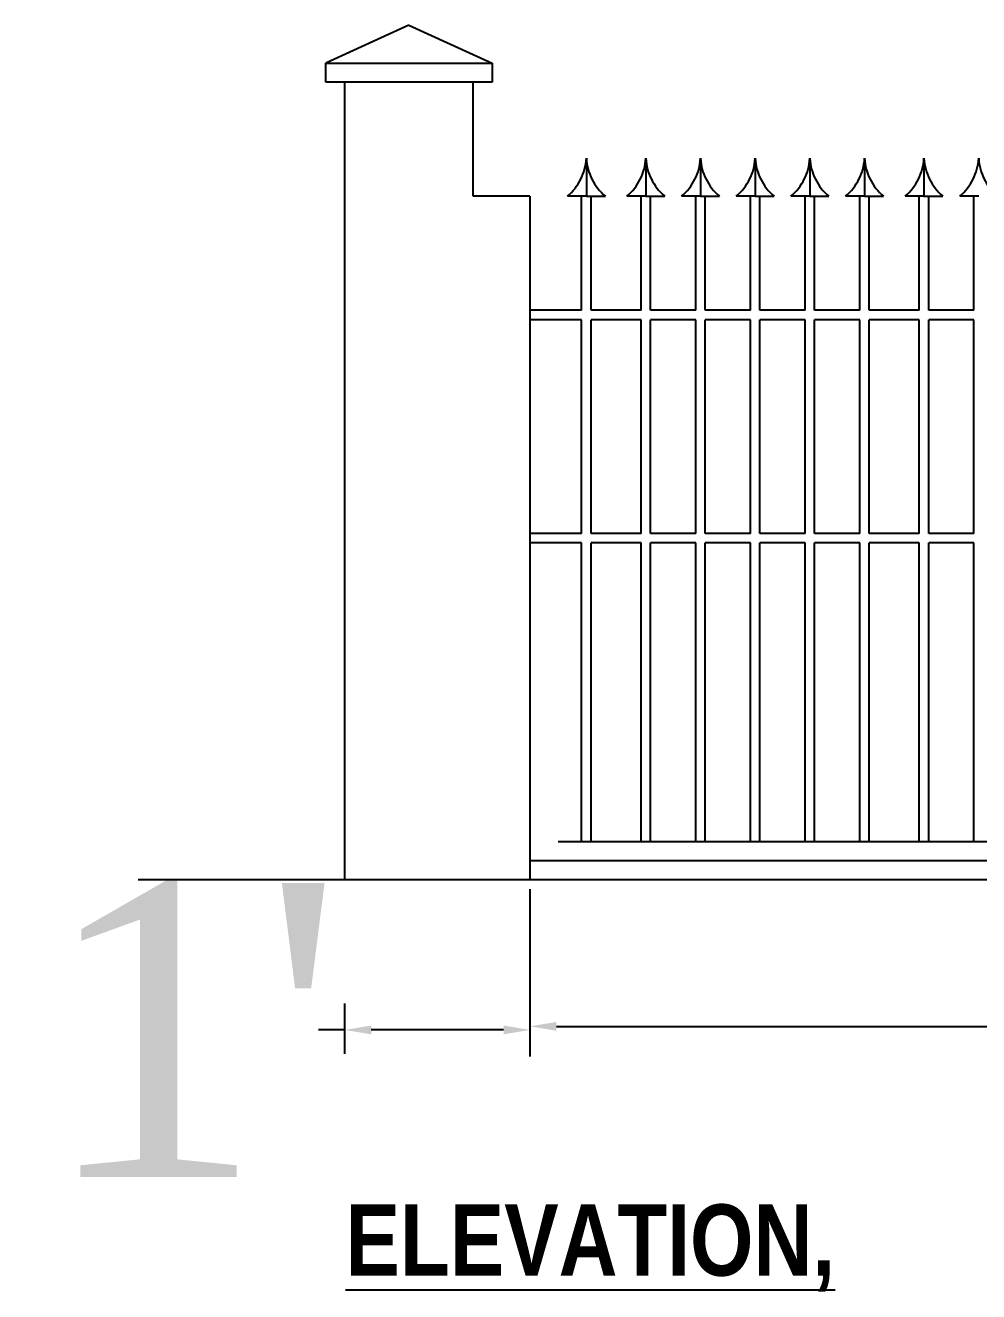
# Model space of a CAD drawing. Header units: metres. Extents: x 31037 to 31490, y -4422 to -3483.
# Drawn here: x 31262.13 to 31268.62, y -4221.62 to -4213 of the extents above; entities that cross this region are included whole.
import ezdxf

# ---------------------------------------------------------------- set-up
doc = ezdxf.new("R2010")
doc.units = ezdxf.units.M
doc.header["$LTSCALE"] = 30
doc.header["$MEASUREMENT"] = 0
doc.header["$PDMODE"] = 34
doc.linetypes.add('DASHED2', pattern=[0.375, 0.25, -0.125])
doc.layers.get('0').update_dxf_attribs({"color": 30, "lineweight": 40})
doc.layers.add('TEXT', color=11, linetype='Continuous', lineweight=30)
doc.layers.add('walls', color=20, linetype='Continuous', lineweight=30)
doc.layers.add('Thin Lines', color=135, linetype='DASHED2')
doc.styles.add('Arial', font='swisscbi.ttf')
doc.styles.get("Standard").update_dxf_attribs({"font": 'times.ttf', "height": 0.05})
doc.dimstyles.get("Standard").update_dxf_attribs({"dimtxt": 0.18, "dimasz": 0.18, "dimexe": 0.18, "dimexo": 0.0625, "dimgap": 0.09, "dimtad": 0, "dimtih": 1, "dimtoh": 1, "dimdec": 4, "dimzin": 0, "dimdsep": 46, "dimlunit": 4, "dimtxsty": 'Standard', "dimcen": 0.09, "dimadec": 0, "dimazin": 0, "dimtfac": 1, "dimtdec": 4, "dimtofl": 0, "dimtmove": 0, "dimatfit": 3, "dimfxl": 0, "dimtolj": 1, "dimtzin": 0, "dimarcsym": 0})

# ---------------------------------------------------------------- blocks, each defined once
blk = doc.blocks.new('*D86')
at = {"color": 0, "lineweight": -2}
for p, q in [((31265.5629, -4218.8782), (31265.5629, -4219.9918)), ((31281.0102, -4218.8782), (31281.0102, -4219.9918)), ((31265.7429, -4219.8118), (31271.5483, -4219.8118)), ((31280.8302, -4219.8118), (31275.0247, -4219.8118))]:
    blk.add_line(p, q, dxfattribs=at)
at = {"color": 0, "lineweight": 30}
for points in [[(31265.7429, -4219.7818), (31265.7429, -4219.8418), (31265.5629, -4219.8118)], [(31280.8302, -4219.7818), (31280.8302, -4219.8418), (31281.0102, -4219.8118)]]:
    blk.add_solid(points, dxfattribs=at)
at = {"layer": 'Defpoints', "color": 0, "lineweight": 30}
for p in [(31265.5629, -4218.8157), (31281.0102, -4218.8157), (31281.0102, -4219.8118)]:
    blk.add_point(p, dxfattribs=at)
at = {"color": 0, "lineweight": 25, "insert": (31273.2865, -4219.8118), "char_height": 2, "attachment_point": 5}
blk.add_mtext("\\A1;24'", dxfattribs=at)
blk = doc.blocks.new('*D74')
at = {"color": 0, "lineweight": -2}
for p, q in [((31265.5629, -4218.9023), (31265.5629, -4220.0163)), ((31264.3027, -4219.9995), (31264.3027, -4219.6563)), ((31264.3027, -4219.8363), (31264.1227, -4219.8363)), ((31265.3829, -4219.8363), (31264.4827, -4219.8363))]:
    blk.add_line(p, q, dxfattribs=at)
at = {"color": 0, "lineweight": 30}
for points in [[(31264.4827, -4219.8063), (31264.4827, -4219.8663), (31264.3027, -4219.8363)], [(31265.3829, -4219.8063), (31265.3829, -4219.8663), (31265.5629, -4219.8363)]]:
    blk.add_solid(points, dxfattribs=at)
at = {"layer": 'Defpoints', "color": 0, "lineweight": 30}
for p in [(31265.5629, -4218.8398), (31264.3027, -4219.8363), (31264.3027, -4220.062)]:
    blk.add_point(p, dxfattribs=at)
at = {"color": 0, "lineweight": 25, "insert": (31263.2641, -4219.8363), "char_height": 2, "attachment_point": 5}
blk.add_mtext("\\A1;1'", dxfattribs=at)
blk = doc.blocks.new('*D84')
at = {"color": 0, "lineweight": -2}
for p, q in [((31265.5629, -4218.9023), (31265.5629, -4220.0163)), ((31264.3027, -4219.9995), (31264.3027, -4219.6563)), ((31264.3027, -4219.8363), (31264.1227, -4219.8363)), ((31265.3829, -4219.8363), (31264.4827, -4219.8363))]:
    blk.add_line(p, q, dxfattribs=at)
at = {"color": 0, "lineweight": 30}
for points in [[(31264.4827, -4219.8063), (31264.4827, -4219.8663), (31264.3027, -4219.8363)], [(31265.3829, -4219.8063), (31265.3829, -4219.8663), (31265.5629, -4219.8363)]]:
    blk.add_solid(points, dxfattribs=at)
at = {"layer": 'Defpoints', "color": 0, "lineweight": 30}
for p in [(31265.5629, -4218.8398), (31264.3027, -4219.8363), (31264.3027, -4220.062)]:
    blk.add_point(p, dxfattribs=at)
at = {"color": 0, "lineweight": 25, "insert": (31263.2641, -4219.8363), "char_height": 2, "attachment_point": 5}
blk.add_mtext("\\A1;1'", dxfattribs=at)
blk = doc.blocks.new('*D79')
at = {"color": 0, "lineweight": -2}
for p, q in [((31265.5629, -4218.9023), (31265.5629, -4220.0163)), ((31264.3027, -4219.9995), (31264.3027, -4219.6563)), ((31264.3027, -4219.8363), (31264.1227, -4219.8363)), ((31265.3829, -4219.8363), (31264.4827, -4219.8363))]:
    blk.add_line(p, q, dxfattribs=at)
at = {"color": 0, "lineweight": 30}
for points in [[(31264.4827, -4219.8063), (31264.4827, -4219.8663), (31264.3027, -4219.8363)], [(31265.3829, -4219.8063), (31265.3829, -4219.8663), (31265.5629, -4219.8363)]]:
    blk.add_solid(points, dxfattribs=at)
at = {"layer": 'Defpoints', "color": 0, "lineweight": 30}
for p in [(31265.5629, -4218.8398), (31264.3027, -4219.8363), (31264.3027, -4220.062)]:
    blk.add_point(p, dxfattribs=at)
at = {"color": 0, "lineweight": 25, "insert": (31263.2641, -4219.8363), "char_height": 2, "attachment_point": 5}
blk.add_mtext("\\A1;1'", dxfattribs=at)
blk = doc.blocks.new('*D80')
at = {"color": 0, "lineweight": -2}
for p, q in [((31265.5629, -4218.9023), (31265.5629, -4220.0163)), ((31264.3027, -4219.9995), (31264.3027, -4219.6563)), ((31264.3027, -4219.8363), (31264.1227, -4219.8363)), ((31265.3829, -4219.8363), (31264.4827, -4219.8363))]:
    blk.add_line(p, q, dxfattribs=at)
at = {"color": 0, "lineweight": 30}
for points in [[(31264.4827, -4219.8063), (31264.4827, -4219.8663), (31264.3027, -4219.8363)], [(31265.3829, -4219.8063), (31265.3829, -4219.8663), (31265.5629, -4219.8363)]]:
    blk.add_solid(points, dxfattribs=at)
at = {"layer": 'Defpoints', "color": 0, "lineweight": 30}
for p in [(31265.5629, -4218.8398), (31264.3027, -4219.8363), (31264.3027, -4220.062)]:
    blk.add_point(p, dxfattribs=at)
at = {"color": 0, "lineweight": 25, "insert": (31263.2641, -4219.8363), "char_height": 2, "attachment_point": 5}
blk.add_mtext("\\A1;1'", dxfattribs=at)

msp = doc.modelspace()

# ---------------------------------------------------------------- linework, layer by layer
at = {"layer": 'Thin Lines', "color": 0, "lineweight": 25}
for p, q in [((31265.94672, -4213.90422), (31265.94672, -4214.16272)), ((31265.94672, -4213.90422), (31265.94672, -4214.16272)), ((31265.94672, -4213.90422), (31265.94672, -4214.16272)), ((31265.94672, -4213.90422), (31265.94672, -4214.16272)), ((31266.35127, -4213.90422), (31266.35127, -4214.16272)), ((31266.35127, -4213.90422), (31266.35127, -4214.16272)), ((31266.35127, -4213.90422), (31266.35127, -4214.16272)), ((31266.35127, -4213.90422), (31266.35127, -4214.16272)), ((31266.72351, -4213.90422), (31266.72351, -4214.16272)), ((31266.72351, -4213.90422), (31266.72351, -4214.16272)), ((31266.72351, -4213.90422), (31266.72351, -4214.16272)), ((31266.72351, -4213.90422), (31266.72351, -4214.16272)), ((31267.09575, -4213.90422), (31267.09575, -4214.16272)), ((31267.09575, -4213.90422), (31267.09575, -4214.16272)), ((31267.09575, -4213.90422), (31267.09575, -4214.16272)), ((31267.09575, -4213.90422), (31267.09575, -4214.16272)), ((31267.46799, -4213.90422), (31267.46799, -4214.16272)), ((31267.46799, -4213.90422), (31267.46799, -4214.16272)), ((31267.46799, -4213.90422), (31267.46799, -4214.16272)), ((31267.46799, -4213.90422), (31267.46799, -4214.16272)), ((31267.84022, -4213.90422), (31267.84022, -4214.16272)), ((31267.84022, -4213.90422), (31267.84022, -4214.16272)), ((31267.84022, -4213.90422), (31267.84022, -4214.16272)), ((31267.84022, -4213.90422), (31267.84022, -4214.16272)), ((31268.24477, -4213.90422), (31268.24477, -4214.16272)), ((31268.24477, -4213.90422), (31268.24477, -4214.16272)), ((31268.24477, -4213.90422), (31268.24477, -4214.16272)), ((31268.24477, -4213.90422), (31268.24477, -4214.16272)), ((31265.94672, -4214.16272), (31265.81747, -4214.16272)), ((31265.94672, -4214.16272), (31265.81747, -4214.16272)), ((31265.94672, -4214.16272), (31265.81747, -4214.16272)), ((31265.94672, -4214.16272), (31265.81747, -4214.16272)), ((31265.91441, -4214.93821), (31265.91441, -4214.16272)), ((31265.91441, -4214.93821), (31265.91441, -4214.16272)), ((31265.91441, -4214.93821), (31265.91441, -4214.16272)), ((31265.91441, -4214.93821), (31265.91441, -4214.16272)), ((31265.94672, -4214.16272), (31266.07597, -4214.16272)), ((31265.94672, -4214.16272), (31266.07597, -4214.16272)), ((31265.94672, -4214.16272), (31266.07597, -4214.16272)), ((31265.94672, -4214.16272), (31266.07597, -4214.16272)), ((31265.97904, -4214.93821), (31265.97904, -4214.16272)), ((31265.97904, -4214.93821), (31265.97904, -4214.16272)), ((31265.97904, -4214.93821), (31265.97904, -4214.16272)), ((31265.97904, -4214.93821), (31265.97904, -4214.16272)), ((31266.35127, -4214.16272), (31266.22202, -4214.16272)), ((31266.35127, -4214.16272), (31266.22202, -4214.16272)), ((31266.35127, -4214.16272), (31266.22202, -4214.16272)), ((31266.35127, -4214.16272), (31266.22202, -4214.16272)), ((31266.31896, -4214.93821), (31266.31896, -4214.16272)), ((31266.31896, -4214.93821), (31266.31896, -4214.16272)), ((31266.31896, -4214.93821), (31266.31896, -4214.16272)), ((31266.31896, -4214.93821), (31266.31896, -4214.16272)), ((31266.35127, -4214.16272), (31266.48052, -4214.16272)), ((31266.35127, -4214.16272), (31266.48052, -4214.16272)), ((31266.35127, -4214.16272), (31266.48052, -4214.16272)), ((31266.35127, -4214.16272), (31266.48052, -4214.16272)), ((31266.38359, -4214.93821), (31266.38359, -4214.16272)), ((31266.38359, -4214.93821), (31266.38359, -4214.16272)), ((31266.38359, -4214.93821), (31266.38359, -4214.16272)), ((31266.38359, -4214.93821), (31266.38359, -4214.16272)), ((31266.72351, -4214.16272), (31266.59426, -4214.16272)), ((31266.72351, -4214.16272), (31266.59426, -4214.16272)), ((31266.72351, -4214.16272), (31266.59426, -4214.16272)), ((31266.72351, -4214.16272), (31266.59426, -4214.16272)), ((31266.6912, -4214.93821), (31266.6912, -4214.16272)), ((31266.6912, -4214.93821), (31266.6912, -4214.16272)), ((31266.6912, -4214.93821), (31266.6912, -4214.16272)), ((31266.6912, -4214.93821), (31266.6912, -4214.16272)), ((31266.72351, -4214.16272), (31266.85276, -4214.16272)), ((31266.72351, -4214.16272), (31266.85276, -4214.16272)), ((31266.72351, -4214.16272), (31266.85276, -4214.16272)), ((31266.72351, -4214.16272), (31266.85276, -4214.16272)), ((31266.75582, -4214.93821), (31266.75582, -4214.16272)), ((31266.75582, -4214.93821), (31266.75582, -4214.16272)), ((31266.75582, -4214.93821), (31266.75582, -4214.16272)), ((31266.75582, -4214.93821), (31266.75582, -4214.16272)), ((31267.09575, -4214.16272), (31266.9665, -4214.16272)), ((31267.09575, -4214.16272), (31266.9665, -4214.16272)), ((31267.09575, -4214.16272), (31266.9665, -4214.16272)), ((31267.09575, -4214.16272), (31266.9665, -4214.16272)), ((31267.06344, -4214.93821), (31267.06344, -4214.16272)), ((31267.06344, -4214.93821), (31267.06344, -4214.16272)), ((31267.06344, -4214.93821), (31267.06344, -4214.16272)), ((31267.06344, -4214.93821), (31267.06344, -4214.16272)), ((31267.09575, -4214.16272), (31267.225, -4214.16272)), ((31267.09575, -4214.16272), (31267.225, -4214.16272)), ((31267.09575, -4214.16272), (31267.225, -4214.16272)), ((31267.09575, -4214.16272), (31267.225, -4214.16272)), ((31267.12806, -4214.93821), (31267.12806, -4214.16272)), ((31267.12806, -4214.93821), (31267.12806, -4214.16272)), ((31267.12806, -4214.93821), (31267.12806, -4214.16272)), ((31267.12806, -4214.93821), (31267.12806, -4214.16272)), ((31267.46799, -4214.16272), (31267.33874, -4214.16272)), ((31267.46799, -4214.16272), (31267.33874, -4214.16272)), ((31267.46799, -4214.16272), (31267.33874, -4214.16272)), ((31267.46799, -4214.16272), (31267.33874, -4214.16272)), ((31267.43567, -4214.93821), (31267.43567, -4214.16272)), ((31267.43567, -4214.93821), (31267.43567, -4214.16272)), ((31267.43567, -4214.93821), (31267.43567, -4214.16272)), ((31267.43567, -4214.93821), (31267.43567, -4214.16272)), ((31267.46799, -4214.16272), (31267.59723, -4214.16272)), ((31267.46799, -4214.16272), (31267.59723, -4214.16272)), ((31267.46799, -4214.16272), (31267.59723, -4214.16272)), ((31267.46799, -4214.16272), (31267.59723, -4214.16272)), ((31267.5003, -4214.93821), (31267.5003, -4214.16272)), ((31267.5003, -4214.93821), (31267.5003, -4214.16272)), ((31267.5003, -4214.93821), (31267.5003, -4214.16272)), ((31267.5003, -4214.93821), (31267.5003, -4214.16272)), ((31267.84022, -4214.16272), (31267.71097, -4214.16272)), ((31267.84022, -4214.16272), (31267.71097, -4214.16272)), ((31267.84022, -4214.16272), (31267.71097, -4214.16272)), ((31267.84022, -4214.16272), (31267.71097, -4214.16272)), ((31267.80791, -4214.93821), (31267.80791, -4214.16272)), ((31267.80791, -4214.93821), (31267.80791, -4214.16272)), ((31267.80791, -4214.93821), (31267.80791, -4214.16272)), ((31267.80791, -4214.93821), (31267.80791, -4214.16272)), ((31267.84022, -4214.16272), (31267.96947, -4214.16272)), ((31267.84022, -4214.16272), (31267.96947, -4214.16272)), ((31267.84022, -4214.16272), (31267.96947, -4214.16272)), ((31267.84022, -4214.16272), (31267.96947, -4214.16272)), ((31267.87254, -4214.93821), (31267.87254, -4214.16272)), ((31267.87254, -4214.93821), (31267.87254, -4214.16272)), ((31267.87254, -4214.93821), (31267.87254, -4214.16272)), ((31267.87254, -4214.93821), (31267.87254, -4214.16272)), ((31268.24477, -4214.16272), (31268.11552, -4214.16272)), ((31268.24477, -4214.16272), (31268.11552, -4214.16272)), ((31268.24477, -4214.16272), (31268.11552, -4214.16272)), ((31268.24477, -4214.16272), (31268.11552, -4214.16272)), ((31268.21246, -4214.93821), (31268.21246, -4214.16272)), ((31268.21246, -4214.93821), (31268.21246, -4214.16272)), ((31268.21246, -4214.93821), (31268.21246, -4214.16272)), ((31268.21246, -4214.93821), (31268.21246, -4214.16272)), ((31268.24477, -4214.16272), (31268.37402, -4214.16272)), ((31268.24477, -4214.16272), (31268.37402, -4214.16272)), ((31268.24477, -4214.16272), (31268.37402, -4214.16272)), ((31268.24477, -4214.16272), (31268.37402, -4214.16272)), ((31268.27708, -4214.93821), (31268.27708, -4214.16272)), ((31268.27708, -4214.93821), (31268.27708, -4214.16272)), ((31268.27708, -4214.93821), (31268.27708, -4214.16272)), ((31268.27708, -4214.93821), (31268.27708, -4214.16272)), ((31268.61701, -4214.16272), (31268.48776, -4214.16272)), ((31268.61701, -4214.16272), (31268.48776, -4214.16272)), ((31268.61701, -4214.16272), (31268.48776, -4214.16272)), ((31268.61701, -4214.16272), (31268.48776, -4214.16272)), ((31268.5847, -4214.93821), (31268.5847, -4214.16272)), ((31268.5847, -4214.93821), (31268.5847, -4214.16272)), ((31268.5847, -4214.93821), (31268.5847, -4214.16272)), ((31268.5847, -4214.93821), (31268.5847, -4214.16272)), ((31265.91441, -4214.93821), (31265.56932, -4214.93821)), ((31265.91441, -4214.93821), (31265.56932, -4214.93821)), ((31265.91441, -4214.93821), (31265.56932, -4214.93821)), ((31265.91441, -4214.93821), (31265.56932, -4214.93821)), ((31265.91441, -4215.00284), (31265.56932, -4215.00284)), ((31265.91441, -4215.00284), (31265.56932, -4215.00284)), ((31265.91441, -4215.00284), (31265.56932, -4215.00284)), ((31265.91441, -4215.00284), (31265.56932, -4215.00284)), ((31265.91441, -4214.93821), (31265.63911, -4214.93821)), ((31265.91441, -4214.93821), (31265.63911, -4214.93821)), ((31265.91441, -4214.93821), (31265.63911, -4214.93821)), ((31265.91441, -4214.93821), (31265.63911, -4214.93821)), ((31265.91441, -4215.00284), (31265.63911, -4215.00284)), ((31265.91441, -4215.00284), (31265.63911, -4215.00284)), ((31265.91441, -4215.00284), (31265.63911, -4215.00284)), ((31265.91441, -4215.00284), (31265.63911, -4215.00284)), ((31265.91441, -4216.45689), (31265.91441, -4215.00284)), ((31265.91441, -4216.45689), (31265.91441, -4215.00284)), ((31265.91441, -4216.45689), (31265.91441, -4215.00284)), ((31265.91441, -4216.45689), (31265.91441, -4215.00284)), ((31266.31896, -4214.93821), (31265.97904, -4214.93821)), ((31266.31896, -4214.93821), (31265.97904, -4214.93821)), ((31266.31896, -4214.93821), (31265.97904, -4214.93821)), ((31266.31896, -4214.93821), (31265.97904, -4214.93821)), ((31266.31896, -4215.00284), (31265.97904, -4215.00284)), ((31265.97904, -4216.45689), (31265.97904, -4215.00284)), ((31266.31896, -4215.00284), (31265.97904, -4215.00284)), ((31265.97904, -4216.45689), (31265.97904, -4215.00284)), ((31266.31896, -4215.00284), (31265.97904, -4215.00284)), ((31265.97904, -4216.45689), (31265.97904, -4215.00284)), ((31266.31896, -4215.00284), (31265.97904, -4215.00284)), ((31265.97904, -4216.45689), (31265.97904, -4215.00284)), ((31266.31896, -4214.93821), (31266.01135, -4214.93821)), ((31266.31896, -4214.93821), (31266.01135, -4214.93821)), ((31266.31896, -4214.93821), (31266.01135, -4214.93821)), ((31266.31896, -4214.93821), (31266.01135, -4214.93821)), ((31266.31896, -4215.00284), (31266.01135, -4215.00284)), ((31266.31896, -4215.00284), (31266.01135, -4215.00284)), ((31266.31896, -4215.00284), (31266.01135, -4215.00284)), ((31266.31896, -4215.00284), (31266.01135, -4215.00284)), ((31266.31896, -4216.45689), (31266.31896, -4215.00284)), ((31266.31896, -4216.45689), (31266.31896, -4215.00284)), ((31266.31896, -4216.45689), (31266.31896, -4215.00284)), ((31266.31896, -4216.45689), (31266.31896, -4215.00284)), ((31266.6912, -4214.93821), (31266.38359, -4214.93821)), ((31266.6912, -4214.93821), (31266.38359, -4214.93821)), ((31266.6912, -4214.93821), (31266.38359, -4214.93821)), ((31266.6912, -4214.93821), (31266.38359, -4214.93821)), ((31266.6912, -4215.00284), (31266.38359, -4215.00284)), ((31266.38359, -4216.45689), (31266.38359, -4215.00284)), ((31266.6912, -4215.00284), (31266.38359, -4215.00284)), ((31266.38359, -4216.45689), (31266.38359, -4215.00284)), ((31266.6912, -4215.00284), (31266.38359, -4215.00284)), ((31266.38359, -4216.45689), (31266.38359, -4215.00284)), ((31266.6912, -4215.00284), (31266.38359, -4215.00284)), ((31266.38359, -4216.45689), (31266.38359, -4215.00284)), ((31266.6912, -4216.45689), (31266.6912, -4215.00284)), ((31266.6912, -4216.45689), (31266.6912, -4215.00284)), ((31266.6912, -4216.45689), (31266.6912, -4215.00284)), ((31266.6912, -4216.45689), (31266.6912, -4215.00284)), ((31267.06344, -4214.93821), (31266.75582, -4214.93821)), ((31267.06344, -4214.93821), (31266.75582, -4214.93821)), ((31267.06344, -4214.93821), (31266.75582, -4214.93821)), ((31267.06344, -4214.93821), (31266.75582, -4214.93821)), ((31267.06344, -4214.93821), (31266.75582, -4214.93821)), ((31267.06344, -4214.93821), (31266.75582, -4214.93821)), ((31267.06344, -4214.93821), (31266.75582, -4214.93821)), ((31267.06344, -4214.93821), (31266.75582, -4214.93821)), ((31267.06344, -4215.00284), (31266.75582, -4215.00284)), ((31266.75582, -4216.45689), (31266.75582, -4215.00284)), ((31267.06344, -4215.00284), (31266.75582, -4215.00284)), ((31267.06344, -4215.00284), (31266.75582, -4215.00284)), ((31266.75582, -4216.45689), (31266.75582, -4215.00284)), ((31267.06344, -4215.00284), (31266.75582, -4215.00284)), ((31267.06344, -4215.00284), (31266.75582, -4215.00284)), ((31266.75582, -4216.45689), (31266.75582, -4215.00284)), ((31267.06344, -4215.00284), (31266.75582, -4215.00284)), ((31267.06344, -4215.00284), (31266.75582, -4215.00284)), ((31266.75582, -4216.45689), (31266.75582, -4215.00284)), ((31267.06344, -4215.00284), (31266.75582, -4215.00284)), ((31267.06344, -4216.45689), (31267.06344, -4215.00284)), ((31267.06344, -4216.45689), (31267.06344, -4215.00284)), ((31267.06344, -4216.45689), (31267.06344, -4215.00284)), ((31267.06344, -4216.45689), (31267.06344, -4215.00284)), ((31267.43567, -4214.93821), (31267.12806, -4214.93821)), ((31267.43567, -4214.93821), (31267.12806, -4214.93821)), ((31267.43567, -4214.93821), (31267.12806, -4214.93821)), ((31267.43567, -4214.93821), (31267.12806, -4214.93821)), ((31267.43567, -4214.93821), (31267.12806, -4214.93821)), ((31267.43567, -4214.93821), (31267.12806, -4214.93821)), ((31267.43567, -4214.93821), (31267.12806, -4214.93821)), ((31267.43567, -4214.93821), (31267.12806, -4214.93821)), ((31267.43567, -4215.00284), (31267.12806, -4215.00284)), ((31267.12806, -4216.45689), (31267.12806, -4215.00284)), ((31267.43567, -4215.00284), (31267.12806, -4215.00284)), ((31267.43567, -4215.00284), (31267.12806, -4215.00284)), ((31267.12806, -4216.45689), (31267.12806, -4215.00284)), ((31267.43567, -4215.00284), (31267.12806, -4215.00284)), ((31267.43567, -4215.00284), (31267.12806, -4215.00284)), ((31267.12806, -4216.45689), (31267.12806, -4215.00284)), ((31267.43567, -4215.00284), (31267.12806, -4215.00284)), ((31267.43567, -4215.00284), (31267.12806, -4215.00284)), ((31267.12806, -4216.45689), (31267.12806, -4215.00284)), ((31267.43567, -4215.00284), (31267.12806, -4215.00284)), ((31267.43567, -4216.45689), (31267.43567, -4215.00284)), ((31267.43567, -4216.45689), (31267.43567, -4215.00284)), ((31267.43567, -4216.45689), (31267.43567, -4215.00284)), ((31267.43567, -4216.45689), (31267.43567, -4215.00284)), ((31267.80791, -4214.93821), (31267.5003, -4214.93821)), ((31267.80791, -4214.93821), (31267.5003, -4214.93821)), ((31267.80791, -4214.93821), (31267.5003, -4214.93821)), ((31267.80791, -4214.93821), (31267.5003, -4214.93821)), ((31267.80791, -4215.00284), (31267.5003, -4215.00284)), ((31267.5003, -4216.45689), (31267.5003, -4215.00284)), ((31267.80791, -4215.00284), (31267.5003, -4215.00284)), ((31267.5003, -4216.45689), (31267.5003, -4215.00284)), ((31267.80791, -4215.00284), (31267.5003, -4215.00284)), ((31267.5003, -4216.45689), (31267.5003, -4215.00284)), ((31267.80791, -4215.00284), (31267.5003, -4215.00284)), ((31267.5003, -4216.45689), (31267.5003, -4215.00284)), ((31267.80791, -4214.93821), (31267.53261, -4214.93821)), ((31267.80791, -4214.93821), (31267.53261, -4214.93821)), ((31267.80791, -4214.93821), (31267.53261, -4214.93821)), ((31267.80791, -4214.93821), (31267.53261, -4214.93821)), ((31267.80791, -4215.00284), (31267.53261, -4215.00284)), ((31267.80791, -4215.00284), (31267.53261, -4215.00284)), ((31267.80791, -4215.00284), (31267.53261, -4215.00284)), ((31267.80791, -4215.00284), (31267.53261, -4215.00284)), ((31267.80791, -4216.45689), (31267.80791, -4215.00284)), ((31267.80791, -4216.45689), (31267.80791, -4215.00284)), ((31267.80791, -4216.45689), (31267.80791, -4215.00284)), ((31267.80791, -4216.45689), (31267.80791, -4215.00284)), ((31268.21246, -4214.93821), (31267.87254, -4214.93821)), ((31268.21246, -4214.93821), (31267.87254, -4214.93821)), ((31268.21246, -4214.93821), (31267.87254, -4214.93821)), ((31268.21246, -4214.93821), (31267.87254, -4214.93821)), ((31268.21246, -4215.00284), (31267.87254, -4215.00284)), ((31267.87254, -4216.45689), (31267.87254, -4215.00284)), ((31268.21246, -4215.00284), (31267.87254, -4215.00284)), ((31267.87254, -4216.45689), (31267.87254, -4215.00284)), ((31268.21246, -4215.00284), (31267.87254, -4215.00284)), ((31267.87254, -4216.45689), (31267.87254, -4215.00284)), ((31268.21246, -4215.00284), (31267.87254, -4215.00284)), ((31267.87254, -4216.45689), (31267.87254, -4215.00284)), ((31268.21246, -4214.93821), (31267.90485, -4214.93821)), ((31268.21246, -4214.93821), (31267.90485, -4214.93821)), ((31268.21246, -4214.93821), (31267.90485, -4214.93821)), ((31268.21246, -4214.93821), (31267.90485, -4214.93821)), ((31268.21246, -4215.00284), (31267.90485, -4215.00284)), ((31268.21246, -4215.00284), (31267.90485, -4215.00284)), ((31268.21246, -4215.00284), (31267.90485, -4215.00284)), ((31268.21246, -4215.00284), (31267.90485, -4215.00284)), ((31268.21246, -4216.45689), (31268.21246, -4215.00284)), ((31268.21246, -4216.45689), (31268.21246, -4215.00284)), ((31268.21246, -4216.45689), (31268.21246, -4215.00284)), ((31268.21246, -4216.45689), (31268.21246, -4215.00284)), ((31268.5847, -4214.93821), (31268.27708, -4214.93821)), ((31268.5847, -4214.93821), (31268.27708, -4214.93821)), ((31268.5847, -4214.93821), (31268.27708, -4214.93821)), ((31268.5847, -4214.93821), (31268.27708, -4214.93821)), ((31268.5847, -4215.00284), (31268.27708, -4215.00284)), ((31268.27708, -4216.45689), (31268.27708, -4215.00284)), ((31268.5847, -4215.00284), (31268.27708, -4215.00284)), ((31268.27708, -4216.45689), (31268.27708, -4215.00284)), ((31268.5847, -4215.00284), (31268.27708, -4215.00284)), ((31268.27708, -4216.45689), (31268.27708, -4215.00284)), ((31268.5847, -4215.00284), (31268.27708, -4215.00284)), ((31268.27708, -4216.45689), (31268.27708, -4215.00284)), ((31268.5847, -4216.45689), (31268.5847, -4215.00284)), ((31268.5847, -4216.45689), (31268.5847, -4215.00284)), ((31268.5847, -4216.45689), (31268.5847, -4215.00284)), ((31268.5847, -4216.45689), (31268.5847, -4215.00284)), ((31265.91441, -4216.45689), (31265.56932, -4216.45689)), ((31265.91441, -4216.45689), (31265.56932, -4216.45689)), ((31265.91441, -4216.45689), (31265.56932, -4216.45689)), ((31265.91441, -4216.45689), (31265.56932, -4216.45689)), ((31265.91441, -4216.45689), (31265.63911, -4216.45689)), ((31265.91441, -4216.45689), (31265.63911, -4216.45689)), ((31265.91441, -4216.45689), (31265.63911, -4216.45689)), ((31265.91441, -4216.45689), (31265.63911, -4216.45689)), ((31266.31896, -4216.45689), (31265.97904, -4216.45689)), ((31266.31896, -4216.45689), (31265.97904, -4216.45689)), ((31266.31896, -4216.45689), (31265.97904, -4216.45689)), ((31266.31896, -4216.45689), (31265.97904, -4216.45689)), ((31266.31896, -4216.45689), (31266.01135, -4216.45689)), ((31266.31896, -4216.45689), (31266.01135, -4216.45689)), ((31266.31896, -4216.45689), (31266.01135, -4216.45689)), ((31266.31896, -4216.45689), (31266.01135, -4216.45689)), ((31266.6912, -4216.45689), (31266.38359, -4216.45689)), ((31266.6912, -4216.45689), (31266.38359, -4216.45689)), ((31266.6912, -4216.45689), (31266.38359, -4216.45689)), ((31266.6912, -4216.45689), (31266.38359, -4216.45689)), ((31267.06344, -4216.45689), (31266.75582, -4216.45689)), ((31267.06344, -4216.45689), (31266.75582, -4216.45689)), ((31267.06344, -4216.45689), (31266.75582, -4216.45689)), ((31267.06344, -4216.45689), (31266.75582, -4216.45689)), ((31267.06344, -4216.45689), (31266.75582, -4216.45689)), ((31267.06344, -4216.45689), (31266.75582, -4216.45689)), ((31267.06344, -4216.45689), (31266.75582, -4216.45689)), ((31267.06344, -4216.45689), (31266.75582, -4216.45689)), ((31267.43567, -4216.45689), (31267.12806, -4216.45689)), ((31267.43567, -4216.45689), (31267.12806, -4216.45689)), ((31267.43567, -4216.45689), (31267.12806, -4216.45689)), ((31267.43567, -4216.45689), (31267.12806, -4216.45689)), ((31267.43567, -4216.45689), (31267.12806, -4216.45689)), ((31267.43567, -4216.45689), (31267.12806, -4216.45689)), ((31267.43567, -4216.45689), (31267.12806, -4216.45689)), ((31267.43567, -4216.45689), (31267.12806, -4216.45689)), ((31267.80791, -4216.45689), (31267.5003, -4216.45689)), ((31267.80791, -4216.45689), (31267.5003, -4216.45689)), ((31267.80791, -4216.45689), (31267.5003, -4216.45689)), ((31267.80791, -4216.45689), (31267.5003, -4216.45689)), ((31267.80791, -4216.45689), (31267.53261, -4216.45689)), ((31267.80791, -4216.45689), (31267.53261, -4216.45689)), ((31267.80791, -4216.45689), (31267.53261, -4216.45689)), ((31267.80791, -4216.45689), (31267.53261, -4216.45689)), ((31268.21246, -4216.45689), (31267.87254, -4216.45689)), ((31268.21246, -4216.45689), (31267.87254, -4216.45689)), ((31268.21246, -4216.45689), (31267.87254, -4216.45689)), ((31268.21246, -4216.45689), (31267.87254, -4216.45689)), ((31268.21246, -4216.45689), (31267.90485, -4216.45689)), ((31268.21246, -4216.45689), (31267.90485, -4216.45689)), ((31268.21246, -4216.45689), (31267.90485, -4216.45689)), ((31268.21246, -4216.45689), (31267.90485, -4216.45689)), ((31268.5847, -4216.45689), (31268.27708, -4216.45689)), ((31268.5847, -4216.45689), (31268.27708, -4216.45689)), ((31268.5847, -4216.45689), (31268.27708, -4216.45689)), ((31268.5847, -4216.45689), (31268.27708, -4216.45689)), ((31265.91441, -4216.52151), (31265.56932, -4216.52151)), ((31265.91441, -4216.52151), (31265.56932, -4216.52151)), ((31265.91441, -4216.52151), (31265.56932, -4216.52151)), ((31265.91441, -4216.52151), (31265.56932, -4216.52151)), ((31265.91441, -4216.52151), (31265.63911, -4216.52151)), ((31265.91441, -4216.52151), (31265.63911, -4216.52151)), ((31265.91441, -4216.52151), (31265.63911, -4216.52151)), ((31265.91441, -4216.52151), (31265.63911, -4216.52151)), ((31265.91441, -4218.55719), (31265.91441, -4216.52151)), ((31265.91441, -4218.55719), (31265.91441, -4216.52151)), ((31265.91441, -4218.55719), (31265.91441, -4216.52151)), ((31265.91441, -4218.55719), (31265.91441, -4216.52151)), ((31266.31896, -4216.52151), (31265.97904, -4216.52151)), ((31265.97904, -4218.55719), (31265.97904, -4216.52151)), ((31266.31896, -4216.52151), (31265.97904, -4216.52151)), ((31265.97904, -4218.55719), (31265.97904, -4216.52151)), ((31266.31896, -4216.52151), (31265.97904, -4216.52151)), ((31265.97904, -4218.55719), (31265.97904, -4216.52151)), ((31266.31896, -4216.52151), (31265.97904, -4216.52151)), ((31265.97904, -4218.55719), (31265.97904, -4216.52151)), ((31266.31896, -4216.52151), (31266.01135, -4216.52151)), ((31266.31896, -4216.52151), (31266.01135, -4216.52151)), ((31266.31896, -4216.52151), (31266.01135, -4216.52151)), ((31266.31896, -4216.52151), (31266.01135, -4216.52151)), ((31266.31896, -4218.55719), (31266.31896, -4216.52151)), ((31266.31896, -4218.55719), (31266.31896, -4216.52151)), ((31266.31896, -4218.55719), (31266.31896, -4216.52151)), ((31266.31896, -4218.55719), (31266.31896, -4216.52151)), ((31266.6912, -4216.52151), (31266.38359, -4216.52151)), ((31266.38359, -4218.55719), (31266.38359, -4216.52151)), ((31266.6912, -4216.52151), (31266.38359, -4216.52151)), ((31266.38359, -4218.55719), (31266.38359, -4216.52151)), ((31266.6912, -4216.52151), (31266.38359, -4216.52151)), ((31266.38359, -4218.55719), (31266.38359, -4216.52151)), ((31266.6912, -4216.52151), (31266.38359, -4216.52151)), ((31266.38359, -4218.55719), (31266.38359, -4216.52151)), ((31266.6912, -4218.55719), (31266.6912, -4216.52151)), ((31266.6912, -4218.55719), (31266.6912, -4216.52151)), ((31266.6912, -4218.55719), (31266.6912, -4216.52151)), ((31266.6912, -4218.55719), (31266.6912, -4216.52151)), ((31267.06344, -4216.52151), (31266.75582, -4216.52151)), ((31266.75582, -4218.55719), (31266.75582, -4216.52151)), ((31267.06344, -4216.52151), (31266.75582, -4216.52151)), ((31267.06344, -4216.52151), (31266.75582, -4216.52151)), ((31266.75582, -4218.55719), (31266.75582, -4216.52151)), ((31267.06344, -4216.52151), (31266.75582, -4216.52151)), ((31267.06344, -4216.52151), (31266.75582, -4216.52151)), ((31266.75582, -4218.55719), (31266.75582, -4216.52151)), ((31267.06344, -4216.52151), (31266.75582, -4216.52151)), ((31267.06344, -4216.52151), (31266.75582, -4216.52151)), ((31266.75582, -4218.55719), (31266.75582, -4216.52151)), ((31267.06344, -4216.52151), (31266.75582, -4216.52151)), ((31267.06344, -4218.55719), (31267.06344, -4216.52151)), ((31267.06344, -4218.55719), (31267.06344, -4216.52151)), ((31267.06344, -4218.55719), (31267.06344, -4216.52151)), ((31267.06344, -4218.55719), (31267.06344, -4216.52151)), ((31267.43567, -4216.52151), (31267.12806, -4216.52151)), ((31267.12806, -4218.55719), (31267.12806, -4216.52151)), ((31267.43567, -4216.52151), (31267.12806, -4216.52151)), ((31267.43567, -4216.52151), (31267.12806, -4216.52151)), ((31267.12806, -4218.55719), (31267.12806, -4216.52151)), ((31267.43567, -4216.52151), (31267.12806, -4216.52151)), ((31267.43567, -4216.52151), (31267.12806, -4216.52151)), ((31267.12806, -4218.55719), (31267.12806, -4216.52151)), ((31267.43567, -4216.52151), (31267.12806, -4216.52151)), ((31267.43567, -4216.52151), (31267.12806, -4216.52151)), ((31267.12806, -4218.55719), (31267.12806, -4216.52151)), ((31267.43567, -4216.52151), (31267.12806, -4216.52151)), ((31267.43567, -4218.55719), (31267.43567, -4216.52151)), ((31267.43567, -4218.55719), (31267.43567, -4216.52151)), ((31267.43567, -4218.55719), (31267.43567, -4216.52151)), ((31267.43567, -4218.55719), (31267.43567, -4216.52151)), ((31267.80791, -4216.52151), (31267.5003, -4216.52151)), ((31267.5003, -4218.55719), (31267.5003, -4216.52151)), ((31267.80791, -4216.52151), (31267.5003, -4216.52151)), ((31267.5003, -4218.55719), (31267.5003, -4216.52151)), ((31267.80791, -4216.52151), (31267.5003, -4216.52151)), ((31267.5003, -4218.55719), (31267.5003, -4216.52151)), ((31267.80791, -4216.52151), (31267.5003, -4216.52151)), ((31267.5003, -4218.55719), (31267.5003, -4216.52151)), ((31267.80791, -4216.52151), (31267.53261, -4216.52151)), ((31267.80791, -4216.52151), (31267.53261, -4216.52151)), ((31267.80791, -4216.52151), (31267.53261, -4216.52151)), ((31267.80791, -4216.52151), (31267.53261, -4216.52151)), ((31267.80791, -4218.55719), (31267.80791, -4216.52151)), ((31267.80791, -4218.55719), (31267.80791, -4216.52151)), ((31267.80791, -4218.55719), (31267.80791, -4216.52151)), ((31267.80791, -4218.55719), (31267.80791, -4216.52151)), ((31268.21246, -4216.52151), (31267.87254, -4216.52151)), ((31267.87254, -4218.55719), (31267.87254, -4216.52151)), ((31268.21246, -4216.52151), (31267.87254, -4216.52151)), ((31267.87254, -4218.55719), (31267.87254, -4216.52151)), ((31268.21246, -4216.52151), (31267.87254, -4216.52151)), ((31267.87254, -4218.55719), (31267.87254, -4216.52151)), ((31268.21246, -4216.52151), (31267.87254, -4216.52151)), ((31267.87254, -4218.55719), (31267.87254, -4216.52151)), ((31268.21246, -4216.52151), (31267.90485, -4216.52151)), ((31268.21246, -4216.52151), (31267.90485, -4216.52151)), ((31268.21246, -4216.52151), (31267.90485, -4216.52151)), ((31268.21246, -4216.52151), (31267.90485, -4216.52151)), ((31268.21246, -4218.55719), (31268.21246, -4216.52151)), ((31268.21246, -4218.55719), (31268.21246, -4216.52151)), ((31268.21246, -4218.55719), (31268.21246, -4216.52151)), ((31268.21246, -4218.55719), (31268.21246, -4216.52151)), ((31268.5847, -4216.52151), (31268.27708, -4216.52151)), ((31268.27708, -4218.55719), (31268.27708, -4216.52151)), ((31268.5847, -4216.52151), (31268.27708, -4216.52151)), ((31268.27708, -4218.55719), (31268.27708, -4216.52151)), ((31268.5847, -4216.52151), (31268.27708, -4216.52151)), ((31268.27708, -4218.55719), (31268.27708, -4216.52151)), ((31268.5847, -4216.52151), (31268.27708, -4216.52151)), ((31268.27708, -4218.55719), (31268.27708, -4216.52151)), ((31268.5847, -4218.55719), (31268.5847, -4216.52151)), ((31268.5847, -4218.55719), (31268.5847, -4216.52151)), ((31268.5847, -4218.55719), (31268.5847, -4216.52151)), ((31268.5847, -4218.55719), (31268.5847, -4216.52151)), ((31273.25419, -4218.55719), (31265.56285, -4218.55719)), ((31273.25419, -4218.55719), (31265.56285, -4218.55719)), ((31273.25419, -4218.55719), (31265.56285, -4218.55719)), ((31273.25419, -4218.55719), (31265.56285, -4218.55719)), ((31281.01016, -4218.68644), (31265.56285, -4218.68644)), ((31281.01016, -4218.68644), (31265.56285, -4218.68644)), ((31281.01016, -4218.68644), (31265.56285, -4218.68644)), ((31281.01016, -4218.68644), (31265.56285, -4218.68644))]:
    msp.add_line(p, q, dxfattribs=at)
for centre, major_axis, start_param, end_param in [((31265.58334, -4213.88409), (0.25734, 0.25734), 4.625831, 5.4424479), ((31265.58334, -4213.88409), (0.25734, 0.25734), 4.625831, 5.4424479), ((31265.58334, -4213.88409), (0.25734, 0.25734), 4.625831, 5.4424479), ((31265.58334, -4213.88409), (0.25734, 0.25734), 4.625831, 5.4424479), ((31266.31011, -4213.88409), (-0.25734, 0.25734), 0.8407373, 1.6573542), ((31266.31011, -4213.88409), (-0.25734, 0.25734), 0.8407373, 1.6573542), ((31266.31011, -4213.88409), (-0.25734, 0.25734), 0.8407373, 1.6573542), ((31266.31011, -4213.88409), (-0.25734, 0.25734), 0.8407373, 1.6573542), ((31265.98789, -4213.88409), (0.25734, 0.25734), 4.625831, 5.4424479), ((31265.98789, -4213.88409), (0.25734, 0.25734), 4.625831, 5.4424479), ((31265.98789, -4213.88409), (0.25734, 0.25734), 4.625831, 5.4424479), ((31265.98789, -4213.88409), (0.25734, 0.25734), 4.625831, 5.4424479), ((31266.71466, -4213.88409), (-0.25734, 0.25734), 0.8407373, 1.6573542), ((31266.71466, -4213.88409), (-0.25734, 0.25734), 0.8407373, 1.6573542), ((31266.71466, -4213.88409), (-0.25734, 0.25734), 0.8407373, 1.6573542), ((31266.71466, -4213.88409), (-0.25734, 0.25734), 0.8407373, 1.6573542), ((31266.36013, -4213.88409), (0.25734, 0.25734), 4.6258311, 5.442448), ((31266.36013, -4213.88409), (0.25734, 0.25734), 4.6258311, 5.442448), ((31266.36013, -4213.88409), (0.25734, 0.25734), 4.6258311, 5.442448), ((31266.36013, -4213.88409), (0.25734, 0.25734), 4.6258311, 5.442448), ((31267.08689, -4213.88409), (-0.25734, 0.25734), 0.8407374, 1.6573543), ((31267.08689, -4213.88409), (-0.25734, 0.25734), 0.8407374, 1.6573543), ((31267.08689, -4213.88409), (-0.25734, 0.25734), 0.8407374, 1.6573543), ((31267.08689, -4213.88409), (-0.25734, 0.25734), 0.8407374, 1.6573543), ((31266.73237, -4213.88409), (0.25734, 0.25734), 4.6258311, 5.442448), ((31266.73237, -4213.88409), (0.25734, 0.25734), 4.6258311, 5.442448), ((31266.73237, -4213.88409), (0.25734, 0.25734), 4.6258311, 5.442448), ((31266.73237, -4213.88409), (0.25734, 0.25734), 4.6258311, 5.442448), ((31267.45913, -4213.88409), (-0.25734, 0.25734), 0.8407373, 1.6573542), ((31267.45913, -4213.88409), (-0.25734, 0.25734), 0.8407373, 1.6573542), ((31267.45913, -4213.88409), (-0.25734, 0.25734), 0.8407373, 1.6573542), ((31267.45913, -4213.88409), (-0.25734, 0.25734), 0.8407373, 1.6573542), ((31267.1046, -4213.88409), (0.25734, 0.25734), 4.6258311, 5.442448), ((31267.1046, -4213.88409), (0.25734, 0.25734), 4.6258311, 5.442448), ((31267.1046, -4213.88409), (0.25734, 0.25734), 4.6258311, 5.442448), ((31267.1046, -4213.88409), (0.25734, 0.25734), 4.6258311, 5.442448), ((31267.83137, -4213.88409), (-0.25734, 0.25734), 0.8407374, 1.6573543), ((31267.83137, -4213.88409), (-0.25734, 0.25734), 0.8407374, 1.6573543), ((31267.83137, -4213.88409), (-0.25734, 0.25734), 0.8407374, 1.6573543), ((31267.83137, -4213.88409), (-0.25734, 0.25734), 0.8407374, 1.6573543), ((31267.47684, -4213.88409), (0.25734, 0.25734), 4.6258311, 5.442448), ((31267.47684, -4213.88409), (0.25734, 0.25734), 4.6258311, 5.442448), ((31267.47684, -4213.88409), (0.25734, 0.25734), 4.6258311, 5.442448), ((31267.47684, -4213.88409), (0.25734, 0.25734), 4.6258311, 5.442448), ((31268.20361, -4213.88409), (-0.25734, 0.25734), 0.8407373, 1.6573542), ((31268.20361, -4213.88409), (-0.25734, 0.25734), 0.8407373, 1.6573542), ((31268.20361, -4213.88409), (-0.25734, 0.25734), 0.8407373, 1.6573542), ((31268.20361, -4213.88409), (-0.25734, 0.25734), 0.8407373, 1.6573542), ((31267.88139, -4213.88409), (0.25734, 0.25734), 4.6258311, 5.442448), ((31267.88139, -4213.88409), (0.25734, 0.25734), 4.6258311, 5.442448), ((31267.88139, -4213.88409), (0.25734, 0.25734), 4.6258311, 5.442448), ((31267.88139, -4213.88409), (0.25734, 0.25734), 4.6258311, 5.442448), ((31268.60816, -4213.88409), (-0.25734, 0.25734), 0.8407373, 1.6573542), ((31268.60816, -4213.88409), (-0.25734, 0.25734), 0.8407373, 1.6573542), ((31268.60816, -4213.88409), (-0.25734, 0.25734), 0.8407373, 1.6573542), ((31268.60816, -4213.88409), (-0.25734, 0.25734), 0.8407373, 1.6573542), ((31268.25363, -4213.88409), (0.25734, 0.25734), 4.625831, 5.4424479), ((31268.25363, -4213.88409), (0.25734, 0.25734), 4.625831, 5.4424479), ((31268.25363, -4213.88409), (0.25734, 0.25734), 4.625831, 5.4424479), ((31268.25363, -4213.88409), (0.25734, 0.25734), 4.625831, 5.4424479), ((31268.98039, -4213.88409), (-0.25734, 0.25734), 0.8407373, 1.6573542), ((31268.98039, -4213.88409), (-0.25734, 0.25734), 0.8407373, 1.6573542), ((31268.98039, -4213.88409), (-0.25734, 0.25734), 0.8407373, 1.6573542), ((31268.98039, -4213.88409), (-0.25734, 0.25734), 0.8407373, 1.6573542)]:
    msp.add_ellipse(centre, major_axis=major_axis, ratio=1, start_param=start_param, end_param=end_param, dxfattribs=at)
at = {"layer": 'walls', "color": 0, "lineweight": 25}
for p, q in [((31264.73889, -4212.99948), (31264.17343, -4213.25797)), ((31264.73889, -4212.99948), (31264.17343, -4213.25797)), ((31264.73889, -4212.99948), (31264.17343, -4213.25797)), ((31264.73889, -4212.99948), (31264.17343, -4213.25797)), ((31264.73889, -4212.99948), (31265.30436, -4213.25797)), ((31264.73889, -4212.99948), (31265.30436, -4213.25797)), ((31264.73889, -4212.99948), (31265.30436, -4213.25797)), ((31264.73889, -4212.99948), (31265.30436, -4213.25797)), ((31264.17343, -4213.38722), (31264.17343, -4213.25797)), ((31264.17343, -4213.25797), (31265.30436, -4213.25797)), ((31264.17343, -4213.38722), (31264.17343, -4213.25797)), ((31264.17343, -4213.25797), (31265.30436, -4213.25797)), ((31264.17343, -4213.38722), (31264.17343, -4213.25797)), ((31264.17343, -4213.25797), (31265.30436, -4213.25797)), ((31264.17343, -4213.38722), (31264.17343, -4213.25797)), ((31264.17343, -4213.25797), (31265.30436, -4213.25797)), ((31265.30436, -4213.25797), (31265.30436, -4213.38722)), ((31265.30436, -4213.25797), (31265.30436, -4213.38722)), ((31265.30436, -4213.25797), (31265.30436, -4213.38722)), ((31265.30436, -4213.25797), (31265.30436, -4213.38722)), ((31265.30436, -4213.38722), (31264.17343, -4213.38722)), ((31265.30436, -4213.38722), (31264.17343, -4213.38722)), ((31265.30436, -4213.38722), (31264.17343, -4213.38722)), ((31265.30436, -4213.38722), (31264.17343, -4213.38722)), ((31264.30267, -4218.81569), (31264.30267, -4213.38722)), ((31264.30267, -4218.81569), (31264.30267, -4213.38722)), ((31264.30267, -4218.81569), (31264.30267, -4213.38722)), ((31264.30267, -4218.81569), (31264.30267, -4213.38722)), ((31265.17511, -4214.16272), (31265.17511, -4213.38722)), ((31265.17511, -4214.16272), (31265.17511, -4213.38722)), ((31265.17511, -4214.16272), (31265.17511, -4213.38722)), ((31265.17511, -4214.16272), (31265.17511, -4213.38722)), ((31265.56285, -4214.16272), (31265.17511, -4214.16272)), ((31265.56285, -4214.16272), (31265.17511, -4214.16272)), ((31265.56285, -4214.16272), (31265.17511, -4214.16272)), ((31265.56285, -4214.16272), (31265.17511, -4214.16272)), ((31265.56285, -4214.16272), (31265.56285, -4218.81569)), ((31265.56285, -4214.16272), (31265.56285, -4218.81569)), ((31265.56285, -4214.16272), (31265.56285, -4218.81569)), ((31265.56285, -4214.16272), (31265.56285, -4218.81569)), ((31283.88855, -4218.81569), (31262.8952, -4218.81569)), ((31283.88855, -4218.81569), (31262.8952, -4218.81569)), ((31283.88855, -4218.81569), (31262.8952, -4218.81569)), ((31283.88855, -4218.81569), (31262.8952, -4218.81569))]:
    msp.add_line(p, q, dxfattribs=at)

# ---------------------------------------------------------------- texts
at = {"layer": 'TEXT', "color": 0, "lineweight": 25, "style": 'Arial'}
msp.add_text('%%UELEVATION,', height=0.4846842, dxfattribs=at).set_placement((31264.30792, -4221.50849))
msp.add_text('%%UELEVATION,', height=0.4846842, dxfattribs=at).set_placement((31264.30792, -4221.50849))
msp.add_text('%%UELEVATION,', height=0.4846842, dxfattribs=at).set_placement((31264.30792, -4221.50849))
msp.add_text('%%UELEVATION,', height=0.4846842, dxfattribs=at).set_placement((31264.30792, -4221.50849))

# ---------------------------------------------------------------- dimensions: what is measured, and where the dimension line sits
at = {"color": 0, "lineweight": 25}
for base, p1, p2, text, picture, middle in [((31264.30267, -4219.8363), (31265.56285, -4218.83978), (31264.30267, -4220.06201), "1'", '*D74', (31263.26411, -4219.8363)), ((31264.30267, -4219.8363), (31265.56285, -4218.83978), (31264.30267, -4220.06201), "1'", '*D84', (31263.26411, -4219.8363)), ((31264.30267, -4219.8363), (31265.56285, -4218.83978), (31264.30267, -4220.06201), "1'", '*D79', (31263.26411, -4219.8363)), ((31264.30267, -4219.8363), (31265.56285, -4218.83978), (31264.30267, -4220.06201), "1'", '*D80', (31263.26411, -4219.8363)), ((31281.01016, -4219.81178), (31265.56285, -4218.81569), (31281.01016, -4218.81569), "24'", '*D86', (31273.28651, -4219.81178))]:
    dim = msp.add_linear_dim(base=base, p1=p1, p2=p2, text=text, dimstyle='Standard', override={"dimtxt": 2}, dxfattribs=at)
    dim.commit()
    dim.dimension.update_dxf_attribs({"geometry": picture, "text_midpoint": middle})

doc.saveas('drawing.dxf')
